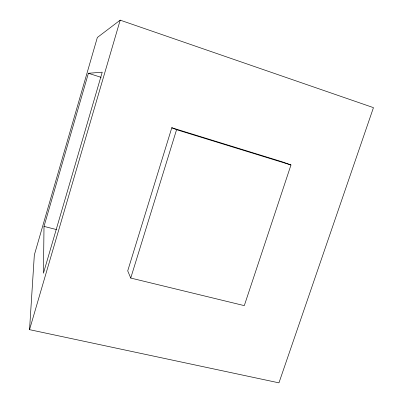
<?xml version="1.0" encoding="UTF-8"?>
<svg xmlns="http://www.w3.org/2000/svg" width="403" height="403" viewBox="0 0 403 403"><rect width="100%" height="100%" fill="white"/><g stroke="black" fill="none" stroke-linecap="round" stroke-linejoin="round"><path stroke-width="0.6" d="M44.008 226.395L43.448 273.214L102.226 72.192L88.403 73.275L44.008 226.395L56.475 229.569M29.54 329.654L34.336 254.983L97.345 37.484L120.185 20.15L373.46 107.641L278.952 382.85L29.54 329.654L120.185 20.15M171.799 127.751L127.716 270.887L130.738 278.055L244.294 305.63L290.976 164.973L282.427 161.89L171.799 127.751L176.579 129.69L290.976 164.973M130.738 278.055L176.579 129.69M88.403 73.275L101.158 77.356"/></g></svg>
